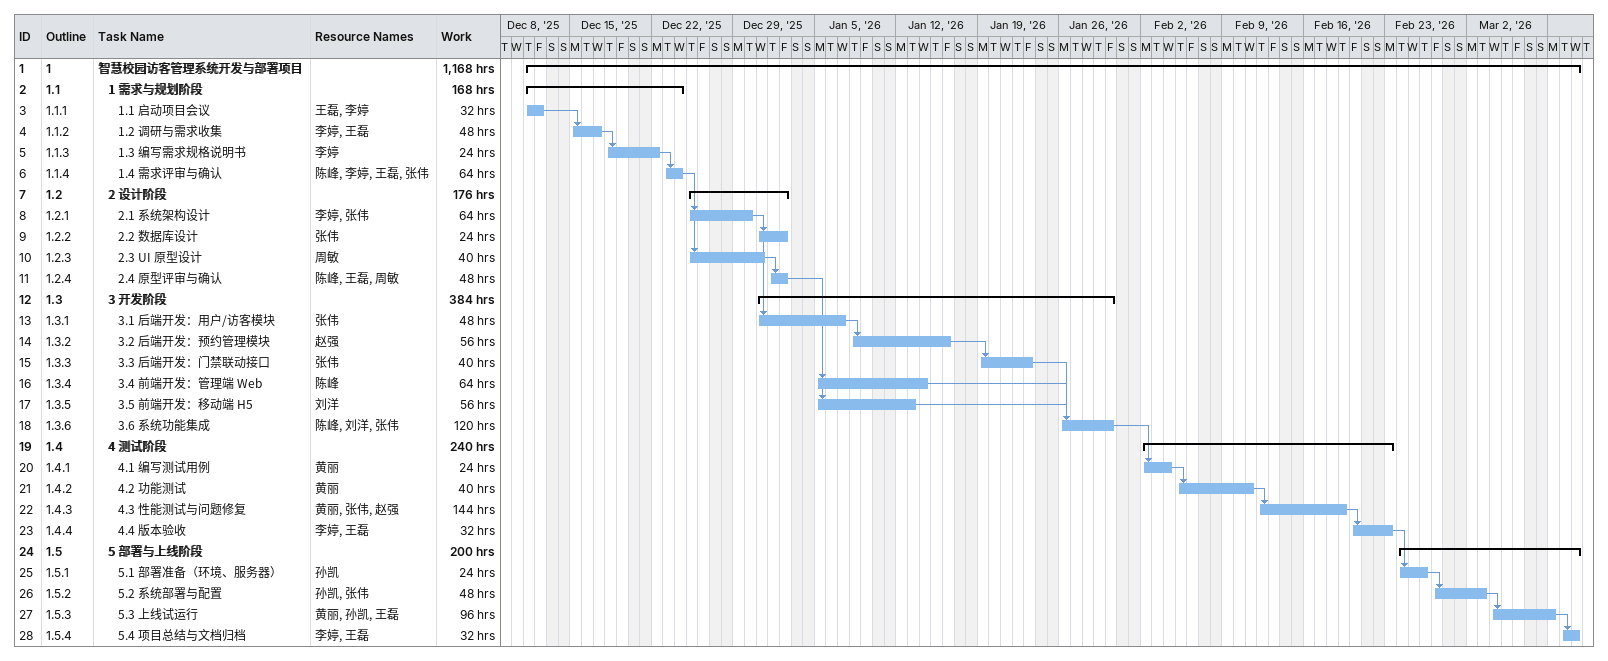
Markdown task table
| ID | WBS | Task | Start | Finish | Predecessors | Resources | Work (h) |
|---|---|---|---|---|---|---|---|
| 1 | 1 | **智慧校园访客管理系统开发与部署项目** | 2025-12-11 | 2026-03-11 |  |  | 1168 |
| 2 | 1.1 | **1 需求与规划阶段** | 2025-12-11 | 2025-12-24 |  |  | 168 |
| 3 | 1.1.1 | 1.1 启动项目会议 | 2025-12-11 | 2025-12-12 |  | 王磊, 李婷 | 32 |
| 4 | 1.1.2 | 1.2 调研与需求收集 | 2025-12-15 | 2025-12-17 | 3 | 李婷, 王磊 | 48 |
| 5 | 1.1.3 | 1.3 编写需求规格说明书 | 2025-12-18 | 2025-12-22 | 4 | 李婷 | 24 |
| 6 | 1.1.4 | 1.4 需求评审与确认 | 2025-12-23 | 2025-12-24 | 5 | 陈峰, 李婷, 王磊, 张伟 | 64 |
| 7 | 1.2 | **2 设计阶段** | 2025-12-25 | 2026-01-02 |  |  | 176 |
| 8 | 1.2.1 | 2.1 系统架构设计 | 2025-12-25 | 2025-12-30 | 6 | 李婷, 张伟 | 64 |
| 9 | 1.2.2 | 2.2 数据库设计 | 2025-12-31 | 2026-01-02 | 8 | 张伟 | 24 |
| 10 | 1.2.3 | 2.3 UI 原型设计 | 2025-12-25 | 2025-12-31 | 6 | 周敏 | 40 |
| 11 | 1.2.4 | 2.4 原型评审与确认 | 2026-01-01 | 2026-01-02 | 10 | 陈峰, 王磊, 周敏 | 48 |
| 12 | 1.3 | **3 开发阶段** | 2025-12-31 | 2026-01-30 |  |  | 384 |
| 13 | 1.3.1 | 3.1 后端开发：用户/访客模块 | 2025-12-31 | 2026-01-07 | 8 | 张伟 | 48 |
| 14 | 1.3.2 | 3.2 后端开发：预约管理模块 | 2026-01-08 | 2026-01-16 | 13 | 赵强 | 56 |
| 15 | 1.3.3 | 3.3 后端开发：门禁联动接口 | 2026-01-19 | 2026-01-23 | 14 | 张伟 | 40 |
| 16 | 1.3.4 | 3.4 前端开发：管理端 Web | 2026-01-05 | 2026-01-14 | 11 | 陈峰 | 64 |
| 17 | 1.3.5 | 3.5 前端开发：移动端 H5 | 2026-01-05 | 2026-01-13 | 11 | 刘洋 | 56 |
| 18 | 1.3.6 | 3.6 系统功能集成 | 2026-01-26 | 2026-01-30 | 15, 16, 17 | 陈峰, 刘洋, 张伟 | 120 |
| 19 | 1.4 | **4 测试阶段** | 2026-02-02 | 2026-02-23 |  |  | 240 |
| 20 | 1.4.1 | 4.1 编写测试用例 | 2026-02-02 | 2026-02-04 | 18 | 黄丽 | 24 |
| 21 | 1.4.2 | 4.2 功能测试 | 2026-02-05 | 2026-02-11 | 20 | 黄丽 | 40 |
| 22 | 1.4.3 | 4.3 性能测试与问题修复 | 2026-02-12 | 2026-02-19 | 21 | 黄丽, 张伟, 赵强 | 144 |
| 23 | 1.4.4 | 4.4 版本验收 | 2026-02-20 | 2026-02-23 | 22 | 李婷, 王磊 | 32 |
| 24 | 1.5 | **5 部署与上线阶段** | 2026-02-24 | 2026-03-11 |  |  | 200 |
| 25 | 1.5.1 | 5.1 部署准备（环境、服务器） | 2026-02-24 | 2026-02-26 | 23 | 孙凯 | 24 |
| 26 | 1.5.2 | 5.2 系统部署与配置 | 2026-02-27 | 2026-03-03 | 25 | 孙凯, 张伟 | 48 |
| 27 | 1.5.3 | 5.3 上线试运行 | 2026-03-04 | 2026-03-09 | 26 | 黄丽, 孙凯, 王磊 | 96 |
| 28 | 1.5.4 | 5.4 项目总结与文档归档 | 2026-03-10 | 2026-03-11 | 27 | 李婷, 王磊 | 32 |
